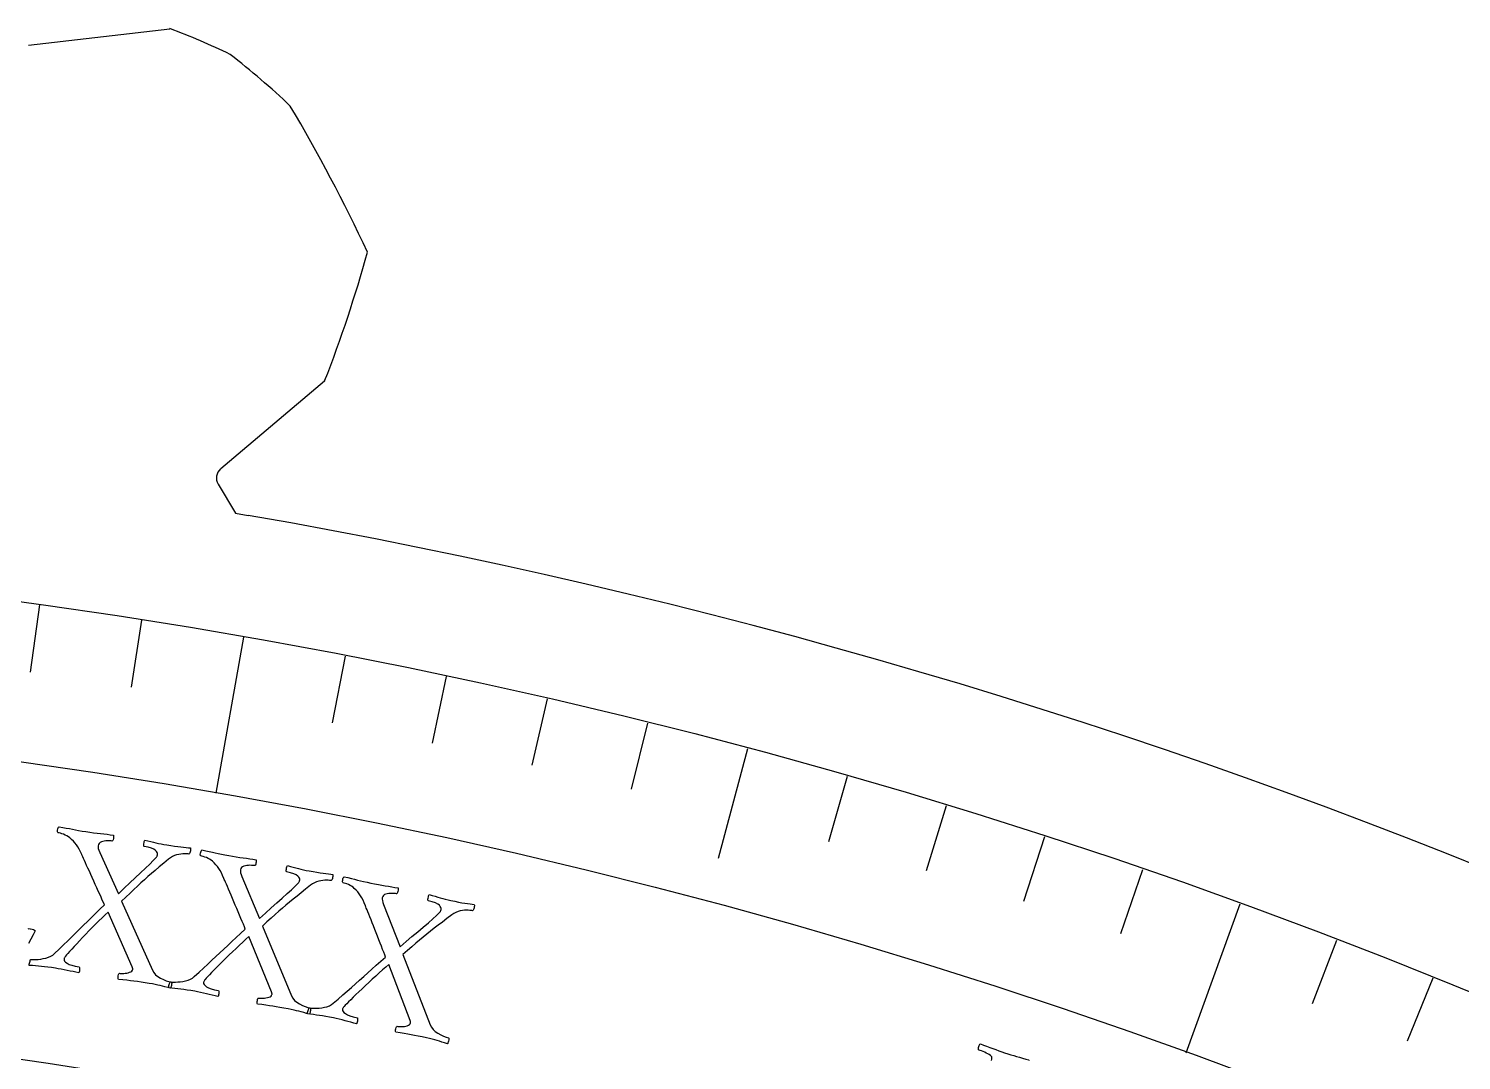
# Model space of a CAD drawing. Header units: millimetres. Extents: x -76 to 76, y -76 to 86.
# Drawn here: x 10.23 to 28.26, y 68.02 to 81.01 of the extents above; entities that cross this region are included whole.
import ezdxf

# ---------------------------------------------------------------- set-up
doc = ezdxf.new("R2010")
doc.units = ezdxf.units.MM
for name, color, linetype in [('CUT_OUTER', 1, 'Continuous'), ('ENGRAVE', 7, 'Continuous'), ('ENGRAVE_FINE', 8, 'Continuous'), ('TEXT', 5, 'Continuous')]:
    doc.layers.add(name, color=color, linetype=linetype)

msp = doc.modelspace()

# ---------------------------------------------------------------- linework, layer by layer
at = {"layer": 'CUT_OUTER'}
for points in [[(10.2292, 80.7981), (12.0041, 81.0072), (12.008, 81.0074)], [(13.9542, 76.5739), (13.9517, 76.5716), (12.6458, 75.4668)], [(12.614, 75.275), (12.8344, 74.9081), (12.9931, 74.8811)]]:
    msp.add_lwpolyline(points, dxfattribs=at)
for centre, radius, start, end in [((9.2968, 73.6381), 7.8522, 63.78939, 69.80108), ((6.7605, 72.914), 9.8188, 46.48048, 52.30111), ((-5.5325, 68.7753), 22.1319, 25.19148, 30.57781), ((-1.7841, 82.7181), 16.8952, 338.67454, 344.47392), ((12.7426, 75.3523), 0.15, 130.22942, 210.98745), ((0.0015, 0.0052), 75.9946, 54.04621, 80.156711)]:
    msp.add_arc(centre, radius, start, end, dxfattribs=at)
at = {"layer": 'ENGRAVE'}
for points in [[(12.9333, 73.3485), (12.5869, 71.3838)], [(19.2768, 71.9422), (18.908, 70.5657)], [(25.4737, 69.9883), (24.7913, 68.1136)]]:
    msp.add_lwpolyline(points, dxfattribs=at)
for radius in [74.48, 74.48, 72.485, 68.78, 68.78]:
    msp.add_circle((0, 0), radius, dxfattribs=at)
at = {"layer": 'ENGRAVE_FINE'}
for points in [[(10.3656, 73.7552), (10.2466, 72.9085)], [(11.6512, 73.563), (11.5175, 72.7186)], [(14.2115, 73.1116), (14.0483, 72.2723)], [(15.4853, 72.8524), (15.3075, 72.0161)], [(16.7544, 72.5711), (16.562, 71.738)], [(18.0183, 72.2676), (17.8115, 71.438)], [(20.5295, 71.5948), (20.2938, 70.7729)], [(21.7758, 71.2256), (21.5259, 70.4079)], [(23.0156, 70.8347), (22.7514, 70.0215)], [(24.2483, 70.4222), (23.97, 69.6138)], [(26.6912, 69.5331), (26.3848, 68.7349)], [(27.9007, 69.0567), (27.5804, 68.2639)]]:
    msp.add_lwpolyline(points, dxfattribs=at)
at = {"layer": 'TEXT'}
for points in [[(10.9498, 70.9016), (10.9985, 70.8943), (11.0452, 70.8878), (11.0899, 70.8821), (11.1326, 70.8772), (11.1742, 70.8727), (11.2154, 70.868), (11.2562, 70.8632), (11.2966, 70.8582), (11.2979, 70.8511), (11.2981, 70.8413), (11.2972, 70.8289), (11.2952, 70.814), (11.2922, 70.7999), (11.2885, 70.79), (11.2841, 70.7845), (11.279, 70.7832), (11.268, 70.7845), (11.2546, 70.7853), (11.2386, 70.7857), (11.22, 70.7856), (11.2004, 70.7846), (11.1813, 70.782), (11.1626, 70.778), (11.1444, 70.7725), (11.1284, 70.7649), (11.1162, 70.7544), (11.1077, 70.741), (11.1031, 70.7248), (11.1026, 70.7084), (11.1059, 70.689), (11.1129, 70.6665), (11.1237, 70.641), (11.3582, 70.1197), (11.4304, 70.1888), (11.501, 70.2557), (11.57, 70.3204), (11.6373, 70.3829), (11.6994, 70.4409), (11.7527, 70.4924), (11.7973, 70.5374), (11.833, 70.5758), (11.8379, 70.5819), (11.8418, 70.5882), (11.8449, 70.5946), (11.8472, 70.6012), (11.8488, 70.6072), (11.85, 70.6119), (11.8509, 70.6152), (11.8513, 70.6172), (11.8509, 70.6274), (11.8464, 70.6389), (11.838, 70.6518), (11.8255, 70.6661), (11.8058, 70.6804), (11.7756, 70.6932), (11.7349, 70.7047), (11.6836, 70.7147), (11.6805, 70.7185), (11.6787, 70.7256), (11.6784, 70.7362), (11.6796, 70.7502), (11.6817, 70.7647), (11.6844, 70.7769), (11.6875, 70.7867), (11.6911, 70.7942), (11.7295, 70.7852), (11.7657, 70.7766), (11.7997, 70.7686), (11.8315, 70.7611), (11.863, 70.754), (11.8961, 70.7472), (11.9309, 70.7405), (11.9673, 70.7341), (12.0176, 70.7259), (12.0639, 70.7191), (12.1062, 70.7136), (12.1445, 70.7095), (12.1792, 70.7061), (12.2107, 70.703), (12.2391, 70.7), (12.2643, 70.6972), (12.2657, 70.6903), (12.2662, 70.6815), (12.2658, 70.6708), (12.2646, 70.6581), (12.2622, 70.6455), (12.2581, 70.6348), (12.2525, 70.6262), (12.2452, 70.6197), (12.2376, 70.6205), (12.226, 70.6213), (12.2102, 70.6218), (12.1904, 70.6222), (12.1678, 70.6216), (12.1438, 70.6191), (12.1185, 70.6147), (12.0917, 70.6085), (12.0647, 70.5998), (12.0384, 70.588), (12.0128, 70.5731), (11.9879, 70.5552), (11.9287, 70.5046), (11.8735, 70.4576), (11.8224, 70.414), (11.7752, 70.3738), (11.7303, 70.3352), (11.6859, 70.2962), (11.642, 70.2567), (11.5986, 70.2167), (11.5535, 70.1746), (11.5047, 70.1285), (11.4522, 70.0785), (11.3959, 70.0246), (11.7865, 69.1578), (11.8034, 69.1278), (11.826, 69.1009), (11.8543, 69.0773), (11.8883, 69.0568), (11.9246, 69.0396), (11.9598, 69.0257), (11.9938, 69.0151), (12.0266, 69.0078), (12.0289, 69.0006), (12.0296, 68.9912), (12.0287, 68.9797), (12.0263, 68.966), (12.0232, 68.9528), (12.0205, 68.9426), (12.0181, 68.9356), (12.0161, 68.9316), (11.979, 68.9407), (11.9445, 68.9492), (11.9126, 68.9571), (11.8835, 68.9643), (11.8541, 68.9712), (11.8215, 68.9781), (11.7859, 68.985), (11.7471, 68.9918), (11.6938, 69.0006), (11.6438, 69.0083), (11.5973, 69.0148), (11.5543, 69.0202), (11.5111, 69.0253), (11.4645, 69.0307), (11.4142, 69.0365), (11.3604, 69.0427), (11.3568, 69.0502), (11.355, 69.0602), (11.355, 69.0728), (11.3568, 69.0878), (11.3598, 69.1019), (11.3635, 69.1117), (11.3679, 69.1173), (11.3729, 69.1185), (11.3823, 69.1175), (11.3944, 69.1171), (11.4092, 69.1172), (11.4267, 69.118), (11.4454, 69.1197), (11.4638, 69.1226), (11.4819, 69.1268), (11.4997, 69.1323), (11.5153, 69.1392), (11.5271, 69.1476), (11.535, 69.1575), (11.539, 69.1689), (11.5392, 69.1719), (11.539, 69.1755), (11.5384, 69.1797), (11.5374, 69.1845), (11.5361, 69.1893), (11.5345, 69.1937), (11.5326, 69.1976), (11.5305, 69.201), (11.2288, 69.8903), (11.1918, 69.8547), (11.1533, 69.8172), (11.1132, 69.7776), (11.0717, 69.736), (11.0298, 69.6936), (10.9884, 69.6515), (10.9477, 69.6099), (10.9077, 69.5687), (10.8693, 69.5288), (10.8338, 69.4913), (10.8012, 69.4561), (10.7713, 69.4232), (10.7451, 69.3939), (10.7235, 69.3695), (10.7065, 69.3499), (10.694, 69.3352), (10.692, 69.3323), (10.6896, 69.3289), (10.6867, 69.3248), (10.6834, 69.3201), (10.6802, 69.3149), (10.6776, 69.3092), (10.6756, 69.3031), (10.6742, 69.2965), (10.6753, 69.2841), (10.6821, 69.2714), (10.6948, 69.2582), (10.7132, 69.2447), (10.7388, 69.2316), (10.7729, 69.2198), (10.8154, 69.2092), (10.8664, 69.1999), (10.869, 69.1928), (10.8704, 69.1833), (10.8705, 69.1717), (10.8695, 69.1578), (10.8676, 69.1443), (10.8654, 69.1341), (10.8628, 69.127), (10.8599, 69.1231), (10.8238, 69.1315), (10.7873, 69.1397), (10.7505, 69.1478), (10.7132, 69.1558), (10.676, 69.1633), (10.639, 69.1703), (10.6022, 69.1768), (10.5657, 69.1826), (10.5163, 69.1899), (10.4705, 69.196), (10.4284, 69.2011), (10.3899, 69.2051), (10.3528, 69.2085), (10.3151, 69.2118), (10.2766, 69.215), (10.2375, 69.2181), (10.2365, 69.2261), (10.237, 69.2358), (10.2389, 69.2473), (10.2424, 69.2604), (10.2462, 69.2729), (10.2494, 69.2826), (10.2521, 69.2894), (10.2541, 69.2933), (10.2624, 69.2927), (10.2764, 69.2925), (10.2962, 69.2926), (10.3217, 69.293), (10.3507, 69.2946), (10.3811, 69.298), (10.4127, 69.3033), (10.4457, 69.3105), (10.4778, 69.3202), (10.5068, 69.3329), (10.5326, 69.3487), (10.5552, 69.3675), (10.6138, 69.4239), (10.6696, 69.4778), (10.7228, 69.5294), (10.7732, 69.5785), (10.8222, 69.6266), (10.8711, 69.6748), (10.92, 69.7232), (10.9687, 69.7717), (11.0186, 69.8213), (11.0708, 69.8727), (11.1252, 69.926), (11.1819, 69.9812), (11.1699, 70.0096), (11.1562, 70.0413), (11.1407, 70.0761), (11.1234, 70.1143), (11.1051, 70.1544), (11.0865, 70.1955), (11.0677, 70.2375), (11.0487, 70.2803), (11.0298, 70.3229), (11.0113, 70.364), (10.9933, 70.4037), (10.9757, 70.4418), (10.9591, 70.4776), (10.9441, 70.51), (10.9307, 70.539), (10.9188, 70.5646), (10.9091, 70.5855), (10.9022, 70.6005), (10.8981, 70.6095), (10.8967, 70.6125), (10.8801, 70.6492), (10.8634, 70.6822), (10.8466, 70.7113), (10.8298, 70.7366), (10.8119, 70.7597), (10.792, 70.782), (10.7699, 70.8036), (10.7459, 70.8244), (10.7288, 70.8373), (10.7104, 70.8489), (10.6905, 70.8591), (10.6692, 70.868), (10.6483, 70.8753), (10.6299, 70.8812), (10.6138, 70.8854), (10.6002, 70.888), (10.5957, 70.8908), (10.5931, 70.8974), (10.5926, 70.9079), (10.594, 70.9223), (10.5969, 70.9371), (10.6008, 70.949), (10.6057, 70.958), (10.6116, 70.9641), (10.6593, 70.9554), (10.7033, 70.9472), (10.7437, 70.9392), (10.7805, 70.9317), (10.8173, 70.9242), (10.8577, 70.9167), (10.9019, 70.9092), (10.9498, 70.9016)], [(12.7468, 70.6006), (12.7953, 70.5921), (12.8418, 70.5844), (12.8864, 70.5776), (12.929, 70.5717), (12.9704, 70.5661), (13.0114, 70.5603), (13.0521, 70.5545), (13.0924, 70.5485), (13.0935, 70.5413), (13.0935, 70.5316), (13.0923, 70.5192), (13.0898, 70.5043), (13.0865, 70.4903), (13.0826, 70.4805), (13.078, 70.4751), (13.0728, 70.4739), (13.062, 70.4755), (13.0485, 70.4767), (13.0325, 70.4775), (13.0139, 70.4779), (12.9943, 70.4773), (12.9751, 70.4752), (12.9564, 70.4717), (12.9381, 70.4667), (12.9219, 70.4595), (12.9094, 70.4493), (12.9006, 70.4362), (12.8955, 70.4201), (12.8946, 70.4037), (12.8974, 70.3841), (12.9039, 70.3615), (12.9141, 70.3357), (13.1352, 69.8087), (13.2091, 69.8759), (13.2814, 69.941), (13.352, 70.0039), (13.4209, 70.0647), (13.4844, 70.1211), (13.5391, 70.1712), (13.5848, 70.215), (13.6215, 70.2525), (13.6264, 70.2585), (13.6306, 70.2647), (13.6338, 70.2711), (13.6363, 70.2776), (13.638, 70.2835), (13.6394, 70.2882), (13.6403, 70.2915), (13.6408, 70.2935), (13.6406, 70.3037), (13.6365, 70.3153), (13.6284, 70.3284), (13.6163, 70.343), (13.5969, 70.3578), (13.567, 70.3714), (13.5266, 70.3839), (13.4757, 70.3952), (13.4726, 70.3991), (13.471, 70.4063), (13.471, 70.4168), (13.4725, 70.4308), (13.475, 70.4452), (13.4779, 70.4573), (13.4813, 70.4671), (13.4851, 70.4745), (13.5233, 70.4645), (13.5593, 70.455), (13.5931, 70.4461), (13.6247, 70.4379), (13.656, 70.43), (13.6889, 70.4223), (13.7235, 70.4147), (13.7597, 70.4074), (13.8098, 70.398), (13.8559, 70.3899), (13.8981, 70.3834), (13.9362, 70.3783), (13.9708, 70.3741), (14.0023, 70.3701), (14.0305, 70.3664), (14.0557, 70.3629), (14.0569, 70.356), (14.0572, 70.3472), (14.0566, 70.3365), (14.055, 70.3239), (14.0522, 70.3113), (14.0479, 70.3008), (14.042, 70.2923), (14.0346, 70.2859), (14.0271, 70.287), (14.0155, 70.288), (13.9997, 70.289), (13.9799, 70.2898), (13.9573, 70.2898), (13.9333, 70.2879), (13.9078, 70.2842), (13.8809, 70.2787), (13.8537, 70.2707), (13.827, 70.2595), (13.8011, 70.2453), (13.7757, 70.228), (13.7153, 70.179), (13.659, 70.1333), (13.6067, 70.091), (13.5585, 70.0521), (13.5127, 70.0147), (13.4673, 69.9768), (13.4224, 69.9384), (13.3779, 69.8995), (13.3318, 69.8586), (13.2819, 69.8137), (13.2281, 69.7651), (13.1705, 69.7126), (13.5389, 68.8362), (13.555, 68.8057), (13.5769, 68.7783), (13.6047, 68.754), (13.6382, 68.7326), (13.674, 68.7145), (13.7088, 68.6997), (13.7425, 68.6882), (13.7752, 68.6801), (13.7773, 68.6729), (13.7778, 68.6635), (13.7766, 68.652), (13.7738, 68.6384), (13.7703, 68.6252), (13.7674, 68.6152), (13.7648, 68.6081), (13.7627, 68.6042), (13.7258, 68.6143), (13.6916, 68.6237), (13.66, 68.6323), (13.631, 68.6403), (13.6017, 68.6479), (13.5694, 68.6556), (13.5339, 68.6634), (13.4954, 68.6713), (13.4422, 68.6814), (13.3925, 68.6904), (13.3462, 68.6981), (13.3033, 68.7045), (13.2603, 68.7107), (13.2138, 68.7173), (13.1637, 68.7243), (13.1101, 68.7319), (13.1067, 68.7395), (13.1051, 68.7496), (13.1054, 68.7621), (13.1076, 68.7771), (13.111, 68.7911), (13.1149, 68.8009), (13.1194, 68.8063), (13.1245, 68.8074), (13.1339, 68.8061), (13.146, 68.8054), (13.1608, 68.8052), (13.1783, 68.8055), (13.197, 68.8067), (13.2155, 68.8092), (13.2336, 68.813), (13.2516, 68.818), (13.2674, 68.8245), (13.2794, 68.8326), (13.2875, 68.8423), (13.2918, 68.8536), (13.2921, 68.8566), (13.292, 68.8602), (13.2915, 68.8644), (13.2906, 68.8692), (13.2894, 68.8741), (13.2879, 68.8785), (13.2861, 68.8824), (13.2841, 68.8858), (13, 69.5826), (12.9621, 69.548), (12.9227, 69.5115), (12.8816, 69.4729), (12.8391, 69.4324), (12.796, 69.391), (12.7537, 69.35), (12.7119, 69.3095), (12.6708, 69.2693), (12.6315, 69.2304), (12.5951, 69.1938), (12.5615, 69.1594), (12.5308, 69.1273), (12.5039, 69.0987), (12.4817, 69.0748), (12.4642, 69.0556), (12.4513, 69.0412), (12.4493, 69.0385), (12.4467, 69.0351), (12.4438, 69.0311), (12.4403, 69.0265), (12.437, 69.0213), (12.4342, 69.0157), (12.4321, 69.0096), (12.4306, 69.0031), (12.4313, 68.9907), (12.4378, 68.9777), (12.4501, 68.9643), (12.4682, 68.9503), (12.4935, 68.9366), (12.5272, 68.9239), (12.5695, 68.9123), (12.6202, 68.9017), (12.6226, 68.8944), (12.6238, 68.885), (12.6236, 68.8733), (12.6222, 68.8594), (12.62, 68.8461), (12.6175, 68.8359), (12.6148, 68.8289), (12.6117, 68.8251), (12.5759, 68.8343), (12.5396, 68.8435), (12.503, 68.8525), (12.466, 68.8614), (12.4289, 68.8699), (12.3921, 68.8779), (12.3555, 68.8852), (12.3191, 68.892), (12.27, 68.9005), (12.2244, 68.9078), (12.1824, 68.914), (12.144, 68.9189), (12.107, 68.9232), (12.0694, 68.9275), (12.031, 68.9317), (11.9919, 68.9358), (11.9912, 68.9438), (11.9919, 68.9535), (11.9942, 68.9649), (11.9979, 68.9779), (12.002, 68.9904), (12.0055, 68.9999), (12.0083, 69.0067), (12.0105, 69.0106), (12.0187, 69.0098), (12.0328, 69.0091), (12.0525, 69.0087), (12.078, 69.0085), (12.1071, 69.0094), (12.1375, 69.0121), (12.1693, 69.0166), (12.2025, 69.0229), (12.2348, 69.0317), (12.2641, 69.0437), (12.2903, 69.0588), (12.3134, 69.0771), (12.3733, 69.1319), (12.4305, 69.1845), (12.485, 69.2346), (12.5366, 69.2825), (12.5869, 69.3293), (12.637, 69.3763), (12.6871, 69.4234), (12.737, 69.4707), (12.7881, 69.519), (12.8416, 69.5691), (12.8974, 69.621), (12.9555, 69.6747), (12.9442, 69.7034), (12.9313, 69.7354), (12.9166, 69.7706), (12.9003, 69.8092), (12.883, 69.8498), (12.8655, 69.8913), (12.8478, 69.9337), (12.8299, 69.9771), (12.8121, 70.0201), (12.7946, 70.0617), (12.7776, 70.1018), (12.761, 70.1404), (12.7454, 70.1765), (12.7312, 70.2093), (12.7185, 70.2386), (12.7073, 70.2645), (12.6981, 70.2857), (12.6916, 70.3009), (12.6876, 70.3099), (12.6863, 70.313), (12.6707, 70.3502), (12.6548, 70.3835), (12.6388, 70.4131), (12.6226, 70.4388), (12.6053, 70.4623), (12.586, 70.4851), (12.5645, 70.5073), (12.541, 70.5287), (12.5243, 70.542), (12.5061, 70.5541), (12.4865, 70.5648), (12.4654, 70.5742), (12.4447, 70.5821), (12.4264, 70.5884), (12.4105, 70.593), (12.3969, 70.596), (12.3925, 70.5988), (12.3901, 70.6055), (12.3898, 70.616), (12.3916, 70.6304), (12.3949, 70.6451), (12.3991, 70.6569), (12.4042, 70.6658), (12.4102, 70.6717), (12.4577, 70.6619), (12.5016, 70.6525), (12.5418, 70.6435), (12.5783, 70.635), (12.6149, 70.6267), (12.6551, 70.6181), (12.6991, 70.6095), (12.7468, 70.6006)], [(14.5355, 70.2542), (14.5838, 70.2444), (14.6301, 70.2356), (14.6745, 70.2276), (14.7169, 70.2206), (14.7582, 70.2139), (14.7991, 70.2072), (14.8396, 70.2003), (14.8797, 70.1933), (14.8807, 70.1861), (14.8804, 70.1763), (14.8788, 70.164), (14.8761, 70.1492), (14.8724, 70.1352), (14.8682, 70.1256), (14.8635, 70.1202), (14.8583, 70.1192), (14.8475, 70.1211), (14.834, 70.1226), (14.8181, 70.1238), (14.7995, 70.1246), (14.7799, 70.1246), (14.7607, 70.123), (14.7418, 70.12), (14.7234, 70.1154), (14.707, 70.1086), (14.6943, 70.0987), (14.6851, 70.0858), (14.6797, 70.0699), (14.6784, 70.0535), (14.6807, 70.0339), (14.6866, 70.0111), (14.696, 69.9851), (14.9037, 69.4526), (14.9794, 69.5179), (15.0533, 69.5812), (15.1254, 69.6423), (15.1958, 69.7012), (15.2608, 69.7561), (15.3167, 69.8048), (15.3635, 69.8474), (15.4011, 69.8839), (15.4062, 69.8898), (15.4105, 69.8959), (15.414, 69.9022), (15.4165, 69.9086), (15.4185, 69.9145), (15.4199, 69.9191), (15.4209, 69.9224), (15.4215, 69.9244), (15.4216, 69.9346), (15.4177, 69.9463), (15.4099, 69.9597), (15.3982, 69.9745), (15.3792, 69.9898), (15.3497, 70.0042), (15.3096, 70.0177), (15.259, 70.0303), (15.256, 70.0342), (15.2546, 70.0415), (15.2549, 70.052), (15.2567, 70.0659), (15.2596, 70.0803), (15.2628, 70.0924), (15.2665, 70.102), (15.2705, 70.1093), (15.3084, 70.0983), (15.3441, 70.088), (15.3777, 70.0782), (15.409, 70.0692), (15.4401, 70.0605), (15.4728, 70.0519), (15.5072, 70.0435), (15.5432, 70.0353), (15.5931, 70.0246), (15.639, 70.0154), (15.6809, 70.0077), (15.719, 70.0017), (15.7534, 69.9966), (15.7848, 69.9918), (15.813, 69.9874), (15.838, 69.9833), (15.839, 69.9764), (15.8391, 69.9676), (15.8382, 69.9569), (15.8363, 69.9443), (15.8332, 69.9318), (15.8286, 69.9214), (15.8226, 69.9131), (15.815, 69.9069), (15.8075, 69.9081), (15.7959, 69.9094), (15.7802, 69.9108), (15.7604, 69.9122), (15.7378, 69.9127), (15.7137, 69.9114), (15.6882, 69.9083), (15.6612, 69.9035), (15.6337, 69.8962), (15.6068, 69.8858), (15.5805, 69.8722), (15.5547, 69.8555), (15.493, 69.8081), (15.4356, 69.7638), (15.3823, 69.7229), (15.3331, 69.6852), (15.2863, 69.6489), (15.24, 69.6122), (15.1941, 69.575), (15.1487, 69.5373), (15.1016, 69.4975), (15.0505, 69.4539), (14.9955, 69.4067), (14.9366, 69.3556), (15.2826, 68.4702), (15.298, 68.4393), (15.3192, 68.4114), (15.3463, 68.3863), (15.3792, 68.3641), (15.4146, 68.3451), (15.449, 68.3294), (15.4824, 68.3171), (15.5148, 68.3081), (15.5168, 68.3008), (15.517, 68.2915), (15.5155, 68.28), (15.5124, 68.2665), (15.5086, 68.2534), (15.5054, 68.2434), (15.5027, 68.2365), (15.5005, 68.2326), (15.4639, 68.2436), (15.4298, 68.2538), (15.3984, 68.2633), (15.3697, 68.272), (15.3406, 68.2804), (15.3085, 68.2889), (15.2733, 68.2976), (15.2349, 68.3064), (15.182, 68.3179), (15.1326, 68.3281), (15.0864, 68.337), (15.0437, 68.3446), (15.0009, 68.3518), (14.9546, 68.3596), (14.9047, 68.3679), (14.8513, 68.3768), (14.8481, 68.3845), (14.8468, 68.3946), (14.8474, 68.4071), (14.8499, 68.422), (14.8537, 68.436), (14.8578, 68.4456), (14.8625, 68.4509), (14.8676, 68.4519), (14.8769, 68.4504), (14.889, 68.4494), (14.9038, 68.4488), (14.9213, 68.4487), (14.9401, 68.4494), (14.9586, 68.4514), (14.9769, 68.4547), (14.9949, 68.4593), (15.0109, 68.4654), (15.0231, 68.4731), (15.0315, 68.4826), (15.036, 68.4938), (15.0364, 68.4968), (15.0364, 68.5004), (15.036, 68.5046), (15.0353, 68.5095), (15.0341, 68.5144), (15.0328, 68.5188), (15.0311, 68.5228), (15.0292, 68.5263), (14.7629, 69.23), (14.7241, 69.1964), (14.6837, 69.1609), (14.6417, 69.1234), (14.5981, 69.0839), (14.5541, 69.0437), (14.5107, 69.0038), (14.4679, 68.9643), (14.4258, 68.9251), (14.3855, 68.8873), (14.3482, 68.8516), (14.3137, 68.8181), (14.2822, 68.7868), (14.2546, 68.7589), (14.2318, 68.7356), (14.2138, 68.7169), (14.2006, 68.7028), (14.1985, 68.7), (14.1959, 68.6967), (14.1928, 68.6928), (14.1892, 68.6883), (14.1857, 68.6832), (14.1829, 68.6777), (14.1806, 68.6717), (14.1789, 68.6652), (14.1793, 68.6528), (14.1855, 68.6396), (14.1974, 68.6259), (14.2152, 68.6114), (14.24, 68.5971), (14.2735, 68.5835), (14.3154, 68.5708), (14.3659, 68.559), (14.3681, 68.5517), (14.369, 68.5422), (14.3686, 68.5305), (14.3668, 68.5167), (14.3643, 68.5034), (14.3615, 68.4933), (14.3586, 68.4863), (14.3555, 68.4826), (14.3198, 68.4928), (14.2838, 68.5028), (14.2474, 68.5128), (14.2107, 68.5226), (14.1738, 68.5321), (14.1372, 68.541), (14.1008, 68.5492), (14.0647, 68.5569), (14.0157, 68.5667), (13.9703, 68.5752), (13.9285, 68.5824), (13.8902, 68.5883), (13.8534, 68.5936), (13.8159, 68.5988), (13.7776, 68.6039), (13.7387, 68.609), (13.7381, 68.6171), (13.7391, 68.6268), (13.7416, 68.6381), (13.7457, 68.651), (13.7502, 68.6633), (13.7539, 68.6728), (13.7569, 68.6795), (13.7591, 68.6833), (13.7674, 68.6823), (13.7813, 68.6813), (13.8011, 68.6804), (13.8266, 68.6796), (13.8556, 68.6797), (13.8861, 68.6816), (13.918, 68.6853), (13.9514, 68.6908), (13.9839, 68.6988), (14.0135, 68.71), (14.04, 68.7245), (14.0636, 68.7421), (14.1249, 68.7954), (14.1835, 68.8465), (14.2392, 68.8953), (14.292, 68.9418), (14.3434, 68.9873), (14.3947, 69.033), (14.446, 69.0788), (14.4971, 69.1248), (14.5494, 69.1718), (14.6041, 69.2205), (14.6612, 69.271), (14.7207, 69.3232), (14.7101, 69.3522), (14.698, 69.3845), (14.6843, 69.4201), (14.6689, 69.4591), (14.6527, 69.5001), (14.6362, 69.5421), (14.6196, 69.5849), (14.6028, 69.6287), (14.5861, 69.6722), (14.5697, 69.7142), (14.5537, 69.7547), (14.5381, 69.7937), (14.5234, 69.8303), (14.51, 69.8633), (14.4981, 69.893), (14.4875, 69.9192), (14.4789, 69.9406), (14.4727, 69.9559), (14.4691, 69.9651), (14.4678, 69.9681), (14.4531, 70.0057), (14.4381, 70.0395), (14.4229, 70.0694), (14.4073, 70.0955), (14.3906, 70.1195), (14.3719, 70.1428), (14.351, 70.1654), (14.328, 70.1875), (14.3116, 70.2012), (14.2938, 70.2137), (14.2744, 70.2249), (14.2536, 70.2348), (14.2331, 70.2433), (14.215, 70.25), (14.1992, 70.2551), (14.1857, 70.2584), (14.1813, 70.2614), (14.1791, 70.2681), (14.1791, 70.2786), (14.1813, 70.2929), (14.185, 70.3076), (14.1894, 70.3193), (14.1948, 70.328), (14.2009, 70.3338), (14.2482, 70.3227), (14.2917, 70.3122), (14.3317, 70.3022), (14.368, 70.2928), (14.4043, 70.2835), (14.4444, 70.274), (14.4881, 70.2642), (14.5355, 70.2542)]]:
    msp.add_lwpolyline(points, close=True, dxfattribs=at)
for points in [[(10.2239, 69.6794), (10.2355, 69.6808), (10.2503, 69.6797), (10.2725, 69.6754), (10.2904, 69.6696), (10.3039, 69.6624), (10.313, 69.6538), (10.2854, 69.6015), (10.2568, 69.5476), (10.2271, 69.4921)], [(22.348, 68.0197), (22.3508, 68.0402), (22.3516, 68.0586), (22.3504, 68.0672), (22.3445, 68.0762), (22.3337, 68.0856), (22.3182, 68.0956), (22.2999, 68.1057), (22.281, 68.1154), (22.2614, 68.1248), (22.2411, 68.1338), (22.2221, 68.1419), (22.2062, 68.1485), (22.1935, 68.1534), (22.184, 68.1568), (22.1824, 68.1641), (22.1824, 68.1732), (22.1837, 68.1839), (22.1866, 68.1964), (22.1906, 68.2084), (22.1955, 68.218), (22.2012, 68.2252), (22.2078, 68.2299), (22.247, 68.2156), (22.2859, 68.2012), (22.3243, 68.1867), (22.3624, 68.1721), (22.4002, 68.1578), (22.4378, 68.1441), (22.4752, 68.131), (22.5124, 68.1184), (22.5507, 68.106), (22.5887, 68.0942), (22.6263, 68.0831), (22.6636, 68.0726), (22.7011, 68.0622), (22.7393, 68.0513), (22.7784, 68.04), (22.8182, 68.0282), (22.8207, 68.0205)]]:
    msp.add_lwpolyline(points, dxfattribs=at)

doc.saveas('drawing.dxf')
